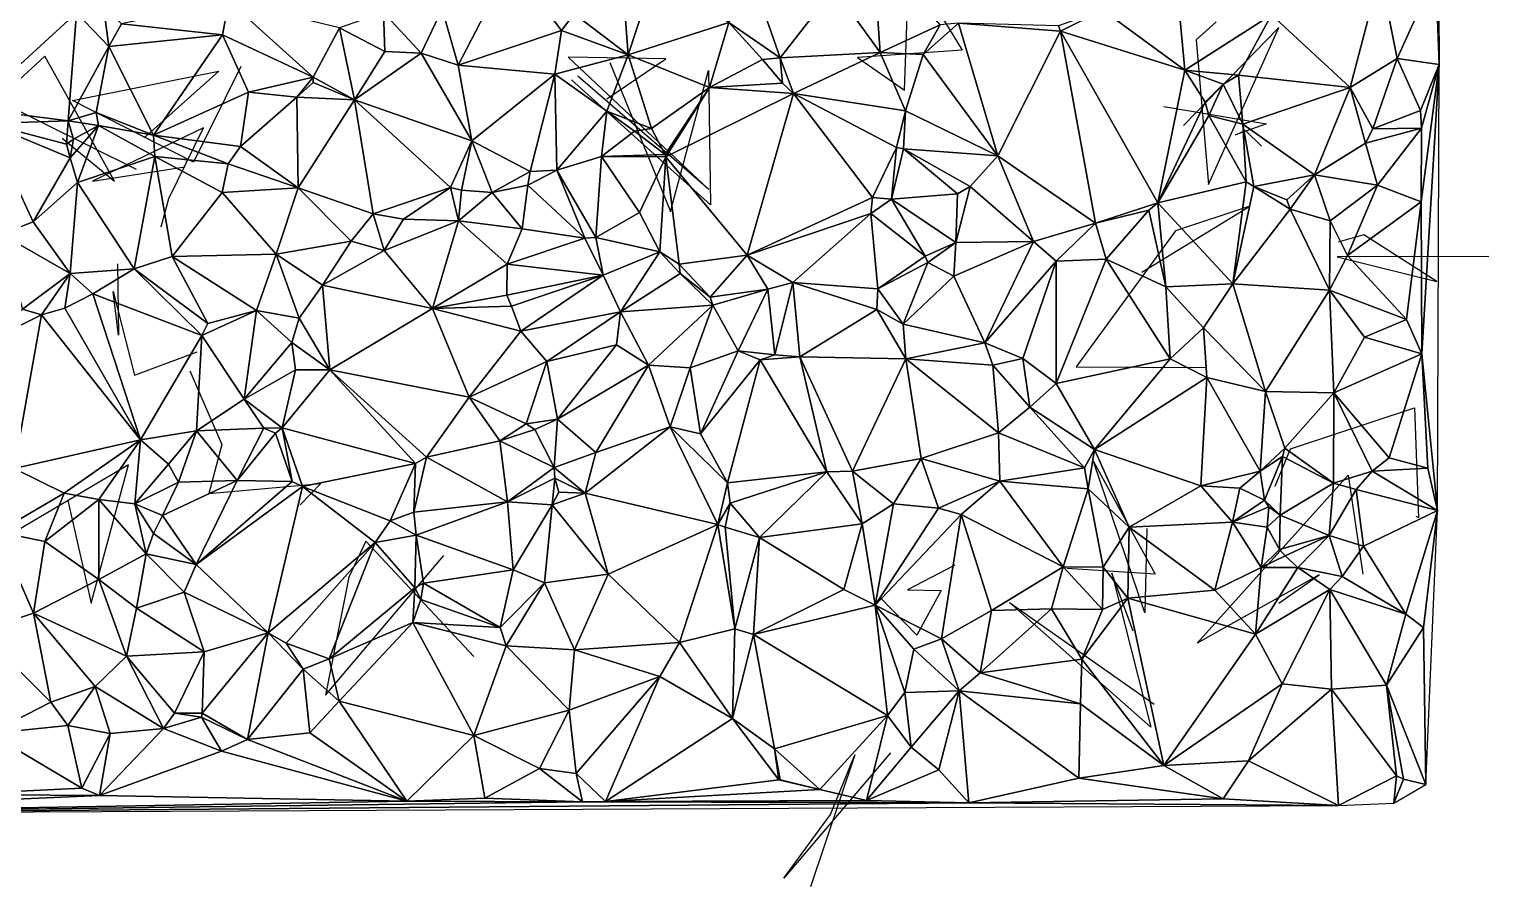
# Model space of a CAD drawing. Header units: metres. Extents: x -15 to 15.8, y -15.8 to 15.6.
# Drawn here: x -0.71 to 15.55, y -15.82 to -6.26 of the extents above; entities that cross this region are included whole.
import ezdxf

# ---------------------------------------------------------------- set-up
doc = ezdxf.new("R2010")
doc.units = ezdxf.units.M
doc.layers.add('CRACKS', color=1, linetype='Continuous')
doc.layers.add('STREET_MESH', color=7, linetype='Continuous')

msp = doc.modelspace()

# ---------------------------------------------------------------- linework, layer by layer
at = {"layer": 'CRACKS'}
for points in [[(9.086, -5.508, 0.1), (9.685, -6.492, 0.1), (8.516, -6.574, 0.1), (9.041, -6.938, 0.1), (9.07, -6.118, 0.1)], [(12.513, -6.176, 0.1), (12.29, -6.377, 0.1), (12.429, -7.99, 0.1), (13.214, -6.241, 0.1), (12.152, -7.332, 0.1)], [(-0.346, -7.471, 0.1), (0.238, -7.953, 0.1), (-0.539, -6.559, 0.1), (-1.072, -7.048, 0.1), (0.479, -7.82, 0.1)], [(5.726, -7.035, 0.1), (6.383, -6.589, 0.1), (5.295, -6.569, 0.1), (6.859, -8.045, 0.1), (5.4, -6.781, 0.1)], [(5.757, -6.628, 0.1), (6.435, -8.29, 0.1), (6.858, -6.719, 0.1), (6.881, -8.216, 0.1), (5.329, -6.822, 0.1)], [(1.644, -6.675, 0.1), (1.119, -7.741, 0.1), (-0.23, -7.053, 0.1), (1.402, -6.727, 0.1), (0.567, -7.469, 0.1)], [(11.931, -7.119, 0.1), (13.074, -7.312, 0.1), (12.729, -7.436, 0.1), (12.843, -7.388, 0.1), (13.021, -7.56, 0.1)], [(0.757, -8.46, 0.1), (0.843, -8.144, 0.1), (1.231, -7.359, 0.1), (-0.008, -7.953, 0.1), (1.021, -7.791, 0.1)], [(11.685, -8.968, 0.1), (12.888, -8.232, 0.1), (12.06, -8.505, 0.1), (10.956, -10.021, 0.1), (12.397, -10.03, 0.1)], [(15.553, -8.792, 0.1), (13.863, -8.797, 0.1), (14.972, -9.071, 0.1), (14.159, -8.549, 0.1), (13.875, -8.632, 0.1)], [(0.27, -8.875, 0.1), (0.282, -9.67, 0.1), (0.222, -9.183, 0.1), (0.459, -10.113, 0.1), (1.158, -9.856, 0.1)], [(1.077, -10.067, 0.1), (1.433, -10.887, 0.1), (1.29, -11.435, 0.1), (2.536, -11.321, 0.1), (2.306, -11.56, 0.1)], [(13.17, -11.35, 0.1), (13.342, -10.935, 0.1), (14.724, -10.48, 0.1), (14.769, -11.705, 0.1), (14.743, -11.69, 0.1)], [(-0.281, -11.511, 0.1), (-0.023, -12.654, 0.1), (0.393, -11.113, 0.1), (-1.528, -12.245, 0.1), (-1.029, -10.982, 0.1)], [(11.74, -11.824, 0.1), (11.719, -12.764, 0.1), (11.149, -11.077, 0.1), (11.835, -12.333, 0.1), (10.852, -12.271, 0.1)], [(13.212, -12.657, 0.1), (13.661, -12.338, 0.1), (12.301, -13.101, 0.1), (13.984, -11.228, 0.1), (14.147, -12.334, 0.1)], [(4.243, -13.249, 0.1), (3.037, -11.964, 0.1), (2.848, -12.367, 0.1), (2.59, -13.68, 0.1), (3.908, -12.123, 0.1)], [(9.603, -12.232, 0.1), (9.076, -12.508, 0.1), (9.45, -12.516, 0.1), (9.179, -13.013, 0.1), (8.775, -12.595, 0.1)], [(11.591, -12.966, 0.1), (11.35, -12.32, 0.1), (11.786, -14.037, 0.1), (10.213, -12.649, 0.1), (11.825, -13.781, 0.1)], [(8.886, -14.325, 0.1), (7.696, -15.721, 0.1), (8.217, -15.012, 0.1), (8.486, -14.346, 0.1), (7.993, -15.817, 0.1)]]:
    msp.add_polyline3d(points, dxfattribs=at)
at = {"layer": 'STREET_MESH'}
for points in [[(14.996, 11.624), (14.936, 4.199), (15, -6.65)], [(14.936, 4.199), (14.91, -1.772), (15, -6.65)], [(14.91, -1.772), (14.963, -5.635), (15, -6.65)], [(12.013, -5.078), (11.25, -6.047), (12.167, -6.716)], [(13.13, -6.099), (12.013, -5.078), (12.167, -6.716)], [(8.771, -6.517), (8.689, -5.342), (8.257, -5.806)], [(9.437, -6.211), (8.689, -5.342), (8.771, -6.517)], [(4.654, -5.526), (3.888, -6.036), (4.067, -6.66)], [(5.22, -6.274), (4.654, -5.526), (4.067, -6.66)], [(5.362, -6.087), (4.654, -5.526), (5.22, -6.274)], [(5.362, -6.087), (5.963, -6.544), (5.889, -5.556)], [(5.963, -6.544), (6.258, -5.637), (5.889, -5.556)], [(7.084, -6.182), (6.258, -5.637), (5.963, -6.544)], [(7.654, -6.577), (7.337, -5.665), (7.084, -6.182)], [(7.337, -5.665), (7.654, -6.577), (8.257, -5.806)], [(13.13, -6.099), (14.007, -6.909), (14.341, -5.63)], [(14.007, -6.909), (14.531, -6.586), (14.341, -5.63)], [(14.341, -5.63), (14.531, -6.586), (14.963, -5.635)], [(14.963, -5.635), (14.531, -6.586), (15, -6.65)], [(7.654, -6.577), (8.771, -6.517), (8.257, -5.806)], [(0.176, -6.45), (0.116, -6.004), (-0.187, -6.077)], [(0.116, -6.004), (0.176, -6.45), (0.316, -6.198)], [(1.511, -5.945), (0.316, -6.198), (1.441, -6.321)], [(2.45, -6.792), (1.511, -5.945), (1.441, -6.321)], [(1.511, -5.945), (2.45, -6.792), (2.746, -6.242)], [(-1.662, -6.212), (-1.352, -7.142), (-0.187, -6.077)], [(-1.352, -7.142), (-0.278, -7.278), (-0.187, -6.077)], [(-0.278, -7.278), (0.176, -6.45), (-0.187, -6.077)], [(3.252, -6.507), (3.235, -6.072), (2.746, -6.242)], [(3.657, -6.524), (3.888, -6.036), (3.235, -6.072)], [(3.657, -6.524), (3.235, -6.072), (3.252, -6.507)], [(3.888, -6.036), (3.657, -6.524), (4.067, -6.66)], [(5.362, -6.087), (5.22, -6.274), (5.963, -6.544)], [(11.25, -6.047), (10.756, -6.222), (10.778, -6.279)], [(11.25, -6.047), (10.778, -6.279), (12.167, -6.716)], [(12.765, -6.772), (13.13, -6.099), (12.167, -6.716)], [(13.13, -6.099), (12.765, -6.772), (14.007, -6.909)], [(0.316, -6.198), (0.176, -6.45), (1.441, -6.321)], [(0.176, -6.45), (0.673, -7.441), (1.441, -6.321)], [(0.673, -7.441), (1.73, -6.961), (1.441, -6.321)], [(1.73, -6.961), (2.45, -6.792), (1.441, -6.321)], [(2.45, -6.792), (2.913, -7.046), (2.746, -6.242)], [(2.913, -7.046), (3.252, -6.507), (2.746, -6.242)], [(5.145, -6.758), (5.22, -6.274), (4.067, -6.66)], [(5.22, -6.274), (5.145, -6.758), (5.963, -6.544)], [(7.084, -6.182), (5.963, -6.544), (6.87, -6.908)], [(7.458, -6.594), (7.084, -6.182), (6.87, -6.908)], [(7.458, -6.594), (7.654, -6.577), (7.084, -6.182)], [(9.437, -6.211), (8.771, -6.517), (9.25, -6.539)], [(10.083, -7.668), (9.642, -6.192), (9.25, -6.539)], [(9.642, -6.192), (9.437, -6.211), (9.25, -6.539)], [(10.756, -6.222), (9.642, -6.192), (10.778, -6.279)], [(9.642, -6.192), (10.083, -7.668), (10.778, -6.279)], [(10.083, -7.668), (11.169, -8.419), (10.778, -6.279)], [(10.778, -6.279), (11.866, -8.194), (12.167, -6.716)], [(11.169, -8.419), (11.866, -8.194), (10.778, -6.279)], [(0.032, -7.186), (0.176, -6.45), (-0.278, -7.278)], [(0.176, -6.45), (0.032, -7.186), (0.673, -7.441)], [(2.913, -7.046), (3.657, -6.524), (3.252, -6.507)], [(3.657, -6.524), (2.913, -7.046), (4.219, -7.503)], [(3.657, -6.524), (4.219, -7.503), (4.067, -6.66)], [(4.219, -7.503), (5.145, -6.758), (4.067, -6.66)], [(5.145, -6.758), (5.724, -7.17), (5.963, -6.544)], [(5.724, -7.17), (6.222, -7.366), (5.963, -6.544)], [(5.963, -6.544), (6.222, -7.366), (6.87, -6.908)], [(7.683, -6.86), (7.458, -6.594), (6.87, -6.908)], [(7.683, -6.86), (7.654, -6.577), (7.458, -6.594)], [(8.771, -6.517), (7.654, -6.577), (7.805, -6.975)], [(7.654, -6.577), (7.683, -6.86), (7.805, -6.975)], [(9.053, -7.167), (8.771, -6.517), (7.805, -6.975)], [(8.771, -6.517), (9.053, -7.167), (9.25, -6.539)], [(9.053, -7.167), (10.083, -7.668), (9.25, -6.539)], [(14.26, -7.367), (14.531, -6.586), (14.007, -6.909)], [(14.531, -6.586), (14.26, -7.367), (14.791, -7.165)], [(14.531, -6.586), (14.791, -7.165), (15, -6.65)], [(14.791, -7.165), (14.802, -7.362), (15, -6.65)], [(14.798, -8.183), (14.805, -9.876), (15, -6.65)], [(14.802, -7.362), (14.798, -8.183), (15, -6.65)], [(14.805, -9.876), (14.981, -11.624), (15, -6.65)], [(2.45, -6.792), (1.73, -6.961), (2.271, -7.015)], [(2.45, -6.853), (2.45, -6.792), (2.271, -7.015)], [(2.45, -6.792), (2.45, -6.853), (2.913, -7.046)], [(4.868, -7.843), (5.145, -6.758), (4.219, -7.503)], [(5.145, -6.758), (4.868, -7.843), (5.167, -7.831)], [(5.724, -7.17), (5.145, -6.758), (5.167, -7.831)], [(11.866, -8.194), (12.39, -7.07), (12.167, -6.716)], [(12.39, -7.07), (12.594, -6.872), (12.167, -6.716)], [(12.594, -6.872), (12.765, -6.772), (12.167, -6.716)], [(12.765, -6.772), (12.594, -6.872), (12.813, -7.318)], [(12.765, -6.772), (12.813, -7.318), (14.007, -6.909)], [(1.642, -7.564), (1.73, -6.961), (0.673, -7.441)], [(1.73, -6.961), (1.642, -7.564), (2.271, -7.015)], [(2.45, -6.853), (2.271, -7.015), (2.913, -7.046)], [(6.222, -7.366), (6.374, -7.655), (6.87, -6.908)], [(6.374, -7.655), (6.382, -7.681), (6.87, -6.908)], [(6.382, -7.681), (7.805, -6.975), (6.87, -6.908)], [(6.382, -7.681), (7.288, -8.776), (7.805, -6.975)], [(7.805, -6.975), (7.683, -6.86), (6.87, -6.908)], [(7.288, -8.776), (8.686, -8.133), (7.805, -6.975)], [(9.053, -7.167), (7.805, -6.975), (8.952, -7.575)], [(7.805, -6.975), (8.686, -8.133), (8.952, -7.575)], [(12.594, -6.872), (12.39, -7.07), (12.433, -7.219)], [(12.813, -7.318), (12.594, -6.872), (12.433, -7.219)], [(12.813, -7.318), (13.611, -7.882), (14.007, -6.909)], [(13.611, -7.882), (14.177, -7.527), (14.007, -6.909)], [(14.177, -7.527), (14.26, -7.367), (14.007, -6.909)], [(-1.352, -7.142), (-1.179, -7.31), (-0.278, -7.278)], [(1.642, -7.564), (2.285, -8.025), (2.271, -7.015)], [(2.271, -7.015), (2.285, -8.025), (2.913, -7.046)], [(2.285, -8.025), (3.12, -8.316), (2.913, -7.046)], [(4.219, -7.503), (2.913, -7.046), (3.981, -8.024)], [(2.913, -7.046), (3.12, -8.316), (3.981, -8.024)], [(12.39, -7.07), (11.866, -8.194), (12.433, -7.219)], [(-1.179, -7.31), (-0.297, -7.54), (-0.278, -7.278)], [(-0.297, -7.54), (-1.179, -7.31), (-0.255, -7.691)], [(-1.179, -7.31), (-0.669, -8.405), (-0.255, -7.691)], [(-0.669, -8.405), (-1.179, -7.31), (-1.023, -8.544)], [(-0.297, -7.54), (-0.218, -7.484), (-0.278, -7.278)], [(0.059, -7.33), (0.032, -7.186), (-0.278, -7.278)], [(-0.218, -7.484), (0.059, -7.33), (-0.278, -7.278)], [(0.032, -7.186), (0.059, -7.33), (0.673, -7.441)], [(5.664, -7.677), (5.724, -7.17), (5.167, -7.831)], [(5.664, -7.677), (6.032, -7.393), (5.724, -7.17)], [(6.032, -7.393), (6.222, -7.366), (5.724, -7.17)], [(9.03, -7.592), (9.053, -7.167), (8.952, -7.575)], [(9.03, -7.592), (10.083, -7.668), (9.053, -7.167)], [(12.433, -7.219), (11.866, -8.194), (12.85, -7.958)], [(12.813, -7.318), (12.433, -7.219), (12.85, -7.958)], [(12.935, -8.012), (12.813, -7.318), (12.85, -7.958)], [(13.611, -7.882), (12.813, -7.318), (12.935, -8.012)], [(14.26, -7.367), (14.802, -7.362), (14.791, -7.165)], [(-0.175, -7.966), (0.059, -7.33), (-0.255, -7.691)], [(0.059, -7.33), (-0.218, -7.484), (-0.255, -7.691)], [(0.686, -7.676), (0.059, -7.33), (-0.175, -7.966)], [(0.059, -7.33), (0.686, -7.676), (0.673, -7.441)], [(1.642, -7.564), (0.673, -7.441), (1.506, -7.76)], [(0.673, -7.441), (0.686, -7.676), (1.506, -7.76)], [(6.374, -7.655), (6.032, -7.393), (5.664, -7.677)], [(6.032, -7.393), (6.374, -7.655), (6.222, -7.366)], [(14.802, -7.362), (14.177, -7.527), (14.311, -7.995)], [(14.26, -7.367), (14.177, -7.527), (14.802, -7.362)], [(14.802, -7.362), (14.311, -7.995), (14.798, -8.183)], [(-0.218, -7.484), (-0.297, -7.54), (-0.255, -7.691)], [(2.285, -8.025), (1.642, -7.564), (1.506, -7.76)], [(4.106, -8.054), (4.219, -7.503), (3.981, -8.024)], [(4.106, -8.054), (4.447, -8.079), (4.219, -7.503)], [(4.447, -8.079), (4.868, -7.843), (4.219, -7.503)], [(8.686, -8.133), (8.896, -8.154), (8.952, -7.575)], [(8.896, -8.154), (9.03, -7.592), (8.952, -7.575)], [(8.896, -8.154), (9.633, -8.094), (9.03, -7.592)], [(10.083, -7.668), (9.03, -7.592), (9.774, -8.012)], [(9.03, -7.592), (9.633, -8.094), (9.774, -8.012)], [(14.177, -7.527), (13.611, -7.882), (14.311, -7.995)], [(-0.669, -8.405), (-0.175, -7.966), (-0.255, -7.691)], [(0.686, -7.676), (-0.175, -7.966), (0.457, -8.929)], [(0.882, -8.792), (0.686, -7.676), (0.457, -8.929)], [(0.686, -7.676), (0.882, -8.792), (1.436, -8.08)], [(1.506, -7.76), (0.686, -7.676), (1.436, -8.08)], [(2.285, -8.025), (1.506, -7.76), (1.436, -8.08)], [(5.603, -8.581), (5.664, -7.677), (5.167, -7.831)], [(5.603, -8.581), (6.09, -8.3), (5.664, -7.677)], [(6.374, -7.655), (5.664, -7.677), (6.382, -7.681)], [(5.664, -7.677), (6.09, -8.3), (6.382, -7.681)], [(6.09, -8.3), (6.316, -8.741), (6.382, -7.681)], [(6.316, -8.741), (6.532, -8.878), (6.382, -7.681)], [(6.532, -8.878), (7.288, -8.776), (6.382, -7.681)], [(10.477, -8.625), (10.083, -7.668), (9.774, -8.012)], [(11.169, -8.419), (10.083, -7.668), (10.477, -8.625)], [(-0.175, -7.966), (-0.669, -8.405), (-0.257, -8.982)], [(-0.175, -7.966), (-0.257, -8.982), (0.457, -8.929)], [(4.843, -7.996), (4.868, -7.843), (4.447, -8.079)], [(4.868, -7.843), (4.843, -7.996), (5.167, -7.831)], [(4.843, -7.996), (5.479, -8.588), (5.167, -7.831)], [(5.479, -8.588), (5.603, -8.581), (5.167, -7.831)], [(12.85, -7.958), (11.866, -8.194), (12.701, -9.095)], [(12.935, -8.012), (12.85, -7.958), (12.701, -9.095)], [(13.301, -8.159), (13.611, -7.882), (12.935, -8.012)], [(13.611, -7.882), (13.301, -8.159), (13.338, -8.265)], [(13.611, -7.882), (13.338, -8.265), (13.785, -8.395)], [(14.311, -7.995), (13.611, -7.882), (13.785, -8.395)], [(0.882, -8.792), (2.04, -8.766), (1.436, -8.08)], [(2.04, -8.766), (2.285, -8.025), (1.436, -8.08)], [(2.285, -8.025), (2.04, -8.766), (2.874, -8.622)], [(3.12, -8.316), (2.285, -8.025), (2.874, -8.622)], [(3.12, -8.316), (3.46, -8.374), (3.981, -8.024)], [(3.46, -8.374), (4.071, -8.395), (3.981, -8.024)], [(4.071, -8.395), (4.106, -8.054), (3.981, -8.024)], [(4.106, -8.054), (4.071, -8.395), (4.447, -8.079)], [(4.447, -8.079), (4.071, -8.395), (4.782, -8.485)], [(4.843, -7.996), (4.447, -8.079), (4.782, -8.485)], [(5.479, -8.588), (4.843, -7.996), (4.782, -8.485)], [(8.686, -8.133), (7.288, -8.776), (8.665, -8.312)], [(8.896, -8.154), (8.686, -8.133), (8.665, -8.312)], [(9.633, -8.094), (8.896, -8.154), (9.612, -8.634)], [(10.477, -8.625), (9.774, -8.012), (9.612, -8.634)], [(9.774, -8.012), (9.633, -8.094), (9.612, -8.634)], [(13.338, -8.265), (12.935, -8.012), (12.701, -9.095)], [(13.301, -8.159), (12.935, -8.012), (13.338, -8.265)], [(13.977, -8.779), (14.311, -7.995), (13.785, -8.395)], [(14.311, -7.995), (13.977, -8.779), (14.798, -8.183)], [(9.27, -8.787), (8.896, -8.154), (8.665, -8.312)], [(8.896, -8.154), (9.27, -8.787), (9.612, -8.634)], [(11.866, -8.194), (11.169, -8.419), (11.764, -8.275)], [(11.764, -8.275), (11.169, -8.419), (11.288, -8.822)], [(11.764, -8.275), (11.288, -8.822), (11.954, -9.131)], [(11.866, -8.194), (11.764, -8.275), (11.954, -9.131)], [(12.701, -9.095), (11.866, -8.194), (11.954, -9.131)], [(13.778, -9.165), (13.338, -8.265), (12.701, -9.095)], [(13.338, -8.265), (13.778, -9.165), (13.785, -8.395)], [(13.977, -8.779), (14.637, -9.493), (14.798, -8.183)], [(14.798, -8.183), (14.637, -9.493), (14.805, -9.876)], [(-0.257, -8.982), (-0.669, -8.405), (-1.023, -8.544)], [(3.242, -8.724), (3.12, -8.316), (2.874, -8.622)], [(3.12, -8.316), (3.242, -8.724), (3.46, -8.374)], [(3.242, -8.724), (4.071, -8.395), (3.46, -8.374)], [(4.071, -8.395), (3.242, -8.724), (3.78, -9.37)], [(4.615, -8.876), (4.071, -8.395), (3.78, -9.37)], [(4.071, -8.395), (4.615, -8.876), (4.782, -8.485)], [(5.603, -8.581), (6.316, -8.741), (6.09, -8.3)], [(8.665, -8.312), (7.288, -8.776), (7.796, -9.083)], [(8.745, -9.151), (8.665, -8.312), (7.796, -9.083)], [(8.745, -9.151), (9.27, -8.787), (8.665, -8.312)], [(11.169, -8.419), (10.477, -8.625), (10.732, -8.843)], [(11.288, -8.822), (11.169, -8.419), (10.732, -8.843)], [(13.778, -9.165), (13.977, -8.779), (13.785, -8.395)], [(-0.257, -8.982), (-1.023, -8.544), (-0.786, -9.377)], [(4.615, -8.876), (5.479, -8.588), (4.782, -8.485)], [(5.682, -9.001), (5.479, -8.588), (4.615, -8.876)], [(5.603, -8.581), (5.479, -8.588), (5.682, -9.001)], [(6.316, -8.741), (5.603, -8.581), (5.682, -9.001)], [(1.821, -9.393), (2.04, -8.766), (0.882, -8.792)], [(1.821, -9.393), (2.296, -9.479), (2.04, -8.766)], [(2.04, -8.766), (2.554, -9.111), (2.874, -8.622)], [(2.296, -9.479), (2.554, -9.111), (2.04, -8.766)], [(2.554, -9.111), (3.242, -8.724), (2.874, -8.622)], [(3.242, -8.724), (2.554, -9.111), (3.78, -9.37)], [(5.877, -9.407), (6.316, -8.741), (5.682, -9.001)], [(6.542, -8.981), (6.316, -8.741), (5.877, -9.407)], [(6.316, -8.741), (6.542, -8.981), (6.532, -8.878)], [(6.875, -9.244), (7.288, -8.776), (6.532, -8.878)], [(7.288, -8.776), (6.875, -9.244), (7.519, -9.156)], [(7.796, -9.083), (7.288, -8.776), (7.519, -9.156)], [(9.27, -8.787), (9.301, -8.858), (9.612, -8.634)], [(9.301, -8.858), (9.591, -9.01), (9.612, -8.634)], [(9.591, -9.01), (10.477, -8.625), (9.612, -8.634)], [(10.477, -8.625), (9.591, -9.01), (9.936, -9.755)], [(10.477, -8.625), (9.936, -9.755), (10.732, -8.843)], [(13.778, -9.165), (14.637, -9.493), (13.977, -8.779)], [(-0.257, -8.982), (-0.002, -9.207), (0.457, -8.929)], [(0.457, -8.929), (-0.002, -9.207), (1.21, -9.673)], [(1.278, -9.54), (0.882, -8.792), (0.457, -8.929)], [(1.278, -9.54), (0.457, -8.929), (1.21, -9.673)], [(1.821, -9.393), (0.882, -8.792), (1.278, -9.54)], [(4.611, -9.224), (4.615, -8.876), (3.78, -9.37)], [(4.611, -9.224), (5.682, -9.001), (4.615, -8.876)], [(6.542, -8.981), (6.875, -9.244), (6.532, -8.878)], [(8.745, -9.151), (9.301, -8.858), (9.27, -8.787)], [(9.301, -8.858), (8.745, -9.151), (9.028, -9.544)], [(9.591, -9.01), (9.301, -8.858), (9.028, -9.544)], [(9.936, -9.755), (10.361, -9.927), (10.732, -8.843)], [(10.361, -9.927), (10.73, -10.206), (10.732, -8.843)], [(10.73, -10.206), (11.288, -8.822), (10.732, -8.843)], [(11.288, -8.822), (10.73, -10.206), (12, -9.932)], [(11.288, -8.822), (12, -9.932), (11.954, -9.131)], [(-0.577, -9.441), (-0.257, -8.982), (-0.786, -9.377)], [(-0.314, -9.366), (-0.257, -8.982), (-0.577, -9.441)], [(-0.314, -9.366), (-0.002, -9.207), (-0.257, -8.982)], [(5.682, -9.001), (4.611, -9.224), (4.663, -9.344)], [(4.764, -9.625), (5.682, -9.001), (4.663, -9.344)], [(4.764, -9.625), (5.877, -9.407), (5.682, -9.001)], [(6.907, -9.334), (6.542, -8.981), (5.877, -9.407)], [(6.542, -8.981), (6.907, -9.334), (6.875, -9.244)], [(7.598, -9.888), (7.796, -9.083), (7.519, -9.156)], [(7.598, -9.888), (7.875, -9.91), (7.796, -9.083)], [(7.875, -9.91), (8.733, -9.382), (7.796, -9.083)], [(8.733, -9.382), (8.745, -9.151), (7.796, -9.083)], [(9.936, -9.755), (9.591, -9.01), (9.028, -9.544)], [(12.701, -9.095), (11.954, -9.131), (12.372, -9.588)], [(13.064, -10.295), (12.701, -9.095), (12.372, -9.588)], [(13.778, -9.165), (12.701, -9.095), (13.064, -10.295)], [(-0.002, -9.207), (-0.314, -9.366), (0.529, -10.835)], [(-0.002, -9.207), (0.529, -10.835), (1.21, -9.673)], [(2.296, -9.479), (2.637, -10.055), (2.554, -9.111)], [(2.554, -9.111), (2.637, -10.055), (3.78, -9.37)], [(4.663, -9.344), (4.611, -9.224), (3.78, -9.37)], [(6.875, -9.244), (6.907, -9.334), (7.519, -9.156)], [(6.907, -9.334), (7.188, -9.843), (7.519, -9.156)], [(7.188, -9.843), (7.598, -9.888), (7.519, -9.156)], [(8.745, -9.151), (8.733, -9.382), (9.028, -9.544)], [(11.954, -9.131), (12, -9.932), (12.372, -9.588)], [(13.826, -10.313), (13.778, -9.165), (13.064, -10.295)], [(13.778, -9.165), (14.167, -9.691), (14.637, -9.493)], [(13.826, -10.313), (14.167, -9.691), (13.778, -9.165)], [(-1.18, -9.744), (-0.577, -9.441), (-0.786, -9.377)], [(-0.314, -9.366), (-0.577, -9.441), (0.529, -10.835)], [(1.821, -9.393), (1.278, -9.54), (1.21, -9.673)], [(1.681, -10.382), (1.821, -9.393), (1.21, -9.673)], [(1.821, -9.393), (1.681, -10.382), (2.215, -9.749)], [(2.296, -9.479), (1.821, -9.393), (2.215, -9.749)], [(2.637, -10.055), (4.19, -10.358), (3.78, -9.37)], [(4.764, -9.625), (4.663, -9.344), (3.78, -9.37)], [(4.19, -10.358), (4.764, -9.625), (3.78, -9.37)], [(5.877, -9.407), (4.764, -9.625), (5.055, -9.963)], [(5.877, -9.407), (5.055, -9.963), (5.832, -9.777)], [(6.19, -10.001), (5.877, -9.407), (5.832, -9.777)], [(6.19, -10.001), (6.907, -9.334), (5.877, -9.407)], [(6.653, -10.031), (6.907, -9.334), (6.19, -10.001)], [(6.907, -9.334), (6.653, -10.031), (7.188, -9.843)], [(9.057, -9.934), (8.733, -9.382), (7.875, -9.91)], [(8.733, -9.382), (9.057, -9.934), (9.028, -9.544)], [(-0.577, -9.441), (-1.18, -9.744), (-0.879, -11.156)], [(-0.577, -9.441), (-0.879, -11.156), (0.529, -10.835)], [(2.637, -10.055), (2.296, -9.479), (2.215, -9.749)], [(9.057, -9.934), (9.936, -9.755), (9.028, -9.544)], [(12, -9.932), (12.41, -10.139), (12.372, -9.588)], [(12.41, -10.139), (13.064, -10.295), (12.372, -9.588)], [(14.637, -9.493), (14.167, -9.691), (14.805, -9.876)], [(1.21, -9.673), (0.529, -10.835), (1.151, -10.734)], [(1.681, -10.382), (1.21, -9.673), (1.151, -10.734)], [(1.681, -10.382), (2.255, -10.056), (2.215, -9.749)], [(2.255, -10.056), (2.637, -10.055), (2.215, -9.749)], [(5.055, -9.963), (4.764, -9.625), (4.19, -10.358)], [(9.936, -9.755), (9.057, -9.934), (10.026, -10.002)], [(9.936, -9.755), (10.026, -10.002), (10.361, -9.927)], [(14.167, -9.691), (13.826, -10.313), (14.805, -9.876)], [(5.055, -9.963), (5.174, -10.606), (5.832, -9.777)], [(5.174, -10.606), (6.19, -10.001), (5.832, -9.777)], [(6.653, -10.031), (6.768, -10.769), (7.188, -9.843)], [(6.768, -10.769), (7.433, -9.944), (7.188, -9.843)], [(7.188, -9.843), (7.433, -9.944), (7.598, -9.888)], [(7.598, -9.888), (7.433, -9.944), (7.875, -9.91)], [(7.875, -9.91), (7.433, -9.944), (8.176, -11.193)], [(8.462, -11.185), (7.875, -9.91), (8.176, -11.193)], [(8.462, -11.185), (9.057, -9.934), (7.875, -9.91)], [(13.826, -10.313), (14.443, -11.035), (14.805, -9.876)], [(14.443, -11.035), (14.873, -11.15), (14.805, -9.876)], [(14.873, -11.15), (14.981, -11.624), (14.805, -9.876)], [(2.105, -10.7), (2.255, -10.056), (1.681, -10.382)], [(2.105, -10.7), (2.637, -10.055), (2.255, -10.056)], [(2.637, -10.055), (2.105, -10.7), (3.591, -11.1)], [(2.637, -10.055), (3.591, -11.1), (3.715, -11.029)], [(2.637, -10.055), (3.715, -11.029), (4.19, -10.358)], [(4.827, -10.655), (5.055, -9.963), (4.19, -10.358)], [(5.055, -9.963), (4.827, -10.655), (5.174, -10.606)], [(5.602, -10.975), (6.19, -10.001), (5.174, -10.606)], [(6.19, -10.001), (5.602, -10.975), (6.43, -10.69)], [(6.653, -10.031), (6.19, -10.001), (6.43, -10.69)], [(6.768, -10.769), (6.653, -10.031), (6.43, -10.69)], [(7.433, -9.944), (6.768, -10.769), (7.067, -11.315)], [(7.433, -9.944), (7.067, -11.315), (8.176, -11.193)], [(9.057, -9.934), (8.462, -11.185), (9.226, -11.044)], [(9.057, -9.934), (9.226, -11.044), (10.09, -10.757)], [(10.026, -10.002), (9.057, -9.934), (10.09, -10.757)], [(10.026, -10.002), (10.439, -10.471), (10.361, -9.927)], [(10.439, -10.471), (10.026, -10.002), (10.09, -10.757)], [(10.439, -10.471), (10.73, -10.206), (10.361, -9.927)], [(10.73, -10.206), (11.158, -10.941), (12, -9.932)], [(11.158, -10.941), (12.41, -10.139), (12, -9.932)], [(10.439, -10.471), (11.158, -10.941), (10.73, -10.206)], [(12.41, -10.139), (11.158, -10.941), (12.342, -11.347)], [(13.005, -11.184), (12.41, -10.139), (12.342, -11.347)], [(12.41, -10.139), (13.005, -11.184), (13.064, -10.295)], [(1.902, -10.704), (1.681, -10.382), (1.151, -10.734)], [(1.902, -10.704), (2.105, -10.7), (1.681, -10.382)], [(4.19, -10.358), (3.715, -11.029), (4.531, -10.847)], [(4.827, -10.655), (4.19, -10.358), (4.531, -10.847)], [(13.064, -10.295), (13.005, -11.184), (13.281, -10.927)], [(13.826, -10.313), (13.064, -10.295), (13.281, -10.927)], [(13.822, -11.319), (13.826, -10.313), (13.281, -10.927)], [(14.251, -11.183), (13.826, -10.313), (13.822, -11.319)], [(13.826, -10.313), (14.251, -11.183), (14.443, -11.035)], [(11.048, -11.148), (10.439, -10.471), (10.09, -10.757)], [(11.048, -11.148), (11.158, -10.941), (10.439, -10.471)], [(0.529, -10.835), (0.841, -11.106), (1.151, -10.734)], [(0.841, -11.106), (0.95, -11.307), (1.151, -10.734)], [(0.95, -11.307), (1.604, -11.288), (1.151, -10.734)], [(1.604, -11.288), (1.902, -10.704), (1.151, -10.734)], [(1.902, -10.704), (1.604, -11.288), (2.031, -10.762)], [(2.105, -10.7), (1.902, -10.704), (2.031, -10.762)], [(2.218, -11.301), (2.105, -10.7), (2.031, -10.762)], [(2.105, -10.7), (2.331, -11.357), (3.591, -11.1)], [(2.105, -10.7), (2.218, -11.301), (2.331, -11.357)], [(4.923, -10.72), (4.827, -10.655), (4.531, -10.847)], [(5.139, -11.142), (4.923, -10.72), (4.531, -10.847)], [(4.827, -10.655), (4.923, -10.72), (5.174, -10.606)], [(4.923, -10.72), (5.139, -11.142), (5.174, -10.606)], [(5.139, -11.142), (5.602, -10.975), (5.174, -10.606)], [(6.96, -11.777), (6.43, -10.69), (5.483, -11.428)], [(6.43, -10.69), (5.602, -10.975), (5.483, -11.428)], [(6.96, -11.777), (7.067, -11.315), (6.43, -10.69)], [(7.067, -11.315), (6.768, -10.769), (6.43, -10.69)], [(0.529, -10.835), (-0.879, -11.156), (-0.323, -11.428)], [(0.062, -11.5), (0.529, -10.835), (-0.323, -11.428)], [(0.062, -11.5), (0.466, -11.55), (0.529, -10.835)], [(0.466, -11.55), (0.841, -11.106), (0.529, -10.835)], [(1.604, -11.288), (2.218, -11.301), (2.031, -10.762)], [(3.715, -11.029), (4.616, -11.525), (4.531, -10.847)], [(4.616, -11.525), (5.139, -11.142), (4.531, -10.847)], [(9.226, -11.044), (10.104, -11.296), (10.09, -10.757)], [(10.104, -11.296), (11.048, -11.148), (10.09, -10.757)], [(3.575, -11.64), (4.616, -11.525), (3.715, -11.029)], [(3.591, -11.1), (3.575, -11.64), (3.715, -11.029)], [(5.602, -10.975), (5.139, -11.142), (5.483, -11.428)], [(8.462, -11.185), (8.919, -11.547), (9.226, -11.044)], [(8.919, -11.547), (9.42, -11.597), (9.226, -11.044)], [(9.226, -11.044), (9.42, -11.597), (10.104, -11.296)], [(11.089, -11.382), (11.158, -10.941), (11.048, -11.148)], [(11.158, -10.941), (11.089, -11.382), (11.543, -11.809)], [(11.158, -10.941), (11.543, -11.809), (12.342, -11.347)], [(13.005, -11.184), (13.253, -11.019), (13.281, -10.927)], [(13.253, -11.019), (13.005, -11.184), (13.052, -11.507)], [(13.229, -11.674), (13.253, -11.019), (13.052, -11.507)], [(13.253, -11.019), (13.229, -11.674), (13.822, -11.319)], [(13.253, -11.019), (13.822, -11.319), (13.281, -10.927)], [(14.251, -11.183), (14.873, -11.15), (14.443, -11.035)], [(-0.323, -11.428), (-0.879, -11.156), (-1.064, -11.86)], [(0.841, -11.106), (0.466, -11.55), (0.95, -11.307)], [(2.331, -11.357), (3.309, -11.739), (3.591, -11.1)], [(3.309, -11.739), (3.575, -11.64), (3.591, -11.1)], [(4.616, -11.525), (5.146, -11.263), (5.139, -11.142)], [(5.139, -11.142), (5.146, -11.263), (5.483, -11.428)], [(7.067, -11.315), (7.097, -11.54), (8.176, -11.193)], [(7.097, -11.54), (7.426, -11.922), (8.176, -11.193)], [(7.426, -11.922), (8.568, -11.773), (8.176, -11.193)], [(8.568, -11.773), (8.462, -11.185), (8.176, -11.193)], [(8.568, -11.773), (8.919, -11.547), (8.462, -11.185)], [(11.089, -11.382), (11.048, -11.148), (10.104, -11.296)], [(12.777, -11.372), (13.005, -11.184), (12.342, -11.347)], [(13.005, -11.184), (12.777, -11.372), (13.052, -11.507)], [(14.073, -11.387), (14.251, -11.183), (13.822, -11.319)], [(14.251, -11.183), (14.073, -11.387), (14.981, -11.624)], [(14.873, -11.15), (14.251, -11.183), (14.981, -11.624)], [(0.466, -11.55), (0.771, -11.677), (0.95, -11.307)], [(0.771, -11.677), (1.604, -11.288), (0.95, -11.307)], [(1.604, -11.288), (0.771, -11.677), (1.147, -12.225)], [(2.218, -11.301), (1.604, -11.288), (1.147, -12.225)], [(2.218, -11.301), (1.147, -12.225), (2.331, -11.357)], [(2.331, -11.357), (1.147, -12.225), (1.95, -12.987)], [(2.331, -11.357), (1.95, -12.987), (3.141, -11.978)], [(3.309, -11.739), (2.331, -11.357), (3.141, -11.978)], [(5.146, -11.263), (4.616, -11.525), (5.115, -11.561)], [(5.188, -11.42), (5.146, -11.263), (5.115, -11.561)], [(5.146, -11.263), (5.188, -11.42), (5.483, -11.428)], [(7.097, -11.54), (7.067, -11.315), (6.96, -11.777)], [(9.42, -11.597), (9.673, -11.667), (10.104, -11.296)], [(10.104, -11.296), (9.673, -11.667), (10.808, -12.251)], [(11.089, -11.382), (10.104, -11.296), (10.808, -12.251)], [(11.256, -12.253), (11.089, -11.382), (10.808, -12.251)], [(11.089, -11.382), (11.256, -12.253), (11.543, -11.809)], [(11.543, -11.809), (12.696, -11.753), (12.342, -11.347)], [(12.696, -11.753), (12.777, -11.372), (12.342, -11.347)], [(12.777, -11.372), (12.696, -11.753), (13.052, -11.507)], [(13.229, -11.674), (13.775, -11.902), (13.822, -11.319)], [(13.775, -11.902), (14.073, -11.387), (13.822, -11.319)], [(-0.539, -11.967), (-0.323, -11.428), (-1.064, -11.86)], [(-0.539, -11.967), (0.062, -11.5), (-0.323, -11.428)], [(0.062, -11.5), (-0.539, -11.967), (0.062, -12.393)], [(0.592, -12.105), (0.062, -11.5), (0.062, -12.393)], [(0.592, -12.105), (0.466, -11.55), (0.062, -11.5)], [(4.616, -11.525), (3.575, -11.64), (3.6, -11.897)], [(4.681, -12.285), (4.616, -11.525), (3.6, -11.897)], [(4.616, -11.525), (4.681, -12.285), (5.115, -11.561)], [(5.188, -11.42), (5.115, -11.561), (5.483, -11.428)], [(5.115, -11.561), (5.739, -12.332), (5.483, -11.428)], [(5.739, -12.332), (6.96, -11.777), (5.483, -11.428)], [(7.097, -11.54), (6.96, -11.777), (7.041, -11.808)], [(7.426, -11.922), (7.097, -11.54), (7.041, -11.808)], [(8.919, -11.547), (8.568, -11.773), (8.716, -12.678)], [(9.42, -11.597), (8.919, -11.547), (8.716, -12.678)], [(12.696, -11.753), (13.102, -11.583), (13.052, -11.507)], [(13.102, -11.583), (13.229, -11.674), (13.052, -11.507)], [(14.073, -11.387), (13.775, -11.902), (14.156, -12.022)], [(14.073, -11.387), (14.156, -12.022), (14.981, -11.624)], [(0.466, -11.55), (0.592, -12.105), (0.671, -11.879)], [(0.771, -11.677), (0.466, -11.55), (0.671, -11.879)], [(1.147, -12.225), (0.771, -11.677), (0.671, -11.879)], [(3.575, -11.64), (3.309, -11.739), (3.6, -11.897)], [(4.681, -12.285), (5.029, -12.429), (5.115, -11.561)], [(5.029, -12.429), (5.739, -12.332), (5.115, -11.561)], [(9.673, -11.667), (9.42, -11.597), (8.716, -12.678)], [(9.454, -13.054), (9.673, -11.667), (8.716, -12.678)], [(10.009, -12.739), (9.673, -11.667), (9.454, -13.054)], [(9.673, -11.667), (10.009, -12.739), (10.808, -12.251)], [(13.082, -11.807), (13.102, -11.583), (12.696, -11.753)], [(13.082, -11.807), (13.229, -11.674), (13.102, -11.583)], [(13.219, -12.056), (13.229, -11.674), (13.082, -11.807)], [(13.219, -12.056), (13.775, -11.902), (13.229, -11.674)], [(14.156, -12.022), (14.629, -12.777), (14.981, -11.624)], [(14.629, -12.777), (14.824, -12.925), (14.981, -11.624)], [(14.981, -11.624), (14.824, -12.925), (14.849, -14.675)], [(-1.265, -12.966), (-0.663, -12.766), (-1.064, -11.86)], [(-0.663, -12.766), (-0.539, -11.967), (-1.064, -11.86)], [(3.6, -11.897), (3.309, -11.739), (3.141, -11.978)], [(6.535, -13.095), (6.96, -11.777), (5.739, -12.332)], [(6.535, -13.095), (7.15, -12.943), (6.96, -11.777)], [(6.96, -11.777), (7.15, -12.943), (7.041, -11.808)], [(7.15, -12.943), (7.426, -11.922), (7.041, -11.808)], [(8.568, -11.773), (7.426, -11.922), (8.367, -12.502)], [(8.568, -11.773), (8.367, -12.502), (8.716, -12.678)], [(11.256, -12.253), (11.529, -12.599), (11.543, -11.809)], [(11.543, -11.809), (11.529, -12.599), (12.501, -12.51)], [(12.696, -11.753), (11.543, -11.809), (12.501, -12.51)], [(13.015, -12.259), (12.696, -11.753), (12.501, -12.51)], [(13.015, -12.259), (13.082, -11.807), (12.696, -11.753)], [(13.219, -12.056), (13.082, -11.807), (13.015, -12.259)], [(-0.539, -11.967), (-0.663, -12.766), (0.062, -12.393)], [(0.592, -12.105), (1.147, -12.225), (0.671, -11.879)], [(1.95, -12.987), (2.152, -13.1), (3.141, -11.978)], [(2.152, -13.1), (2.63, -13.275), (3.141, -11.978)], [(2.63, -13.275), (3.586, -12.484), (3.141, -11.978)], [(3.586, -12.484), (3.6, -11.897), (3.141, -11.978)], [(3.586, -12.484), (3.683, -12.433), (3.6, -11.897)], [(3.683, -12.433), (4.681, -12.285), (3.6, -11.897)], [(7.426, -11.922), (7.15, -12.943), (7.36, -13.004)], [(7.426, -11.922), (7.36, -13.004), (8.367, -12.502)], [(13.284, -12.127), (13.775, -11.902), (13.219, -12.056)], [(13.775, -11.902), (13.284, -12.127), (13.424, -12.258)], [(13.775, -11.902), (13.424, -12.258), (13.918, -12.359)], [(13.775, -11.902), (13.918, -12.359), (14.156, -12.022)], [(13.918, -12.359), (14.629, -12.777), (14.156, -12.022)], [(0.482, -12.712), (0.592, -12.105), (0.062, -12.393)], [(0.592, -12.105), (0.482, -12.712), (1.013, -12.534)], [(1.147, -12.225), (0.592, -12.105), (1.013, -12.534)], [(13.284, -12.127), (13.219, -12.056), (13.015, -12.259)], [(13.424, -12.258), (13.284, -12.127), (13.015, -12.259)], [(1.147, -12.225), (1.013, -12.534), (1.95, -12.987)], [(4.681, -12.285), (3.683, -12.433), (4.534, -12.927)], [(5.029, -12.429), (4.681, -12.285), (4.534, -12.927)], [(5.029, -12.429), (5.365, -13.174), (5.739, -12.332)], [(5.365, -13.174), (6.535, -13.095), (5.739, -12.332)], [(10.009, -12.739), (10.681, -12.718), (10.808, -12.251)], [(10.681, -12.718), (11.247, -12.725), (10.808, -12.251)], [(11.247, -12.725), (11.256, -12.253), (10.808, -12.251)], [(11.256, -12.253), (11.247, -12.725), (11.529, -12.599)], [(12.951, -13), (13.015, -12.259), (12.501, -12.51)], [(13.424, -12.258), (12.951, -13), (13.781, -12.505)], [(13.424, -12.258), (13.015, -12.259), (12.951, -13)], [(13.918, -12.359), (13.424, -12.258), (13.781, -12.505)], [(14.629, -12.777), (13.918, -12.359), (13.781, -12.505)], [(-0.663, -12.766), (0.372, -13.247), (0.062, -12.393)], [(0.372, -13.247), (0.482, -12.712), (0.062, -12.393)], [(3.586, -12.484), (2.63, -13.275), (3.563, -12.871)], [(3.651, -12.616), (3.586, -12.484), (3.563, -12.871)], [(3.651, -12.616), (3.683, -12.433), (3.586, -12.484)], [(3.683, -12.433), (3.651, -12.616), (4.534, -12.927)], [(4.602, -13.131), (5.029, -12.429), (4.534, -12.927)], [(5.365, -13.174), (5.029, -12.429), (4.602, -13.131)], [(8.367, -12.502), (7.36, -13.004), (8.716, -12.678)], [(11.529, -12.599), (12.951, -13), (12.501, -12.51)], [(12.951, -13), (13.248, -13.555), (13.781, -12.505)], [(13.781, -12.505), (13.248, -13.555), (13.8, -13.614)], [(14.411, -13.568), (13.781, -12.505), (13.8, -13.614)], [(14.411, -13.568), (14.629, -12.777), (13.781, -12.505)], [(1.013, -12.534), (0.482, -12.712), (1.238, -13.199)], [(1.95, -12.987), (1.013, -12.534), (1.238, -13.199)], [(3.651, -12.616), (3.563, -12.871), (4.534, -12.927)], [(7.36, -13.004), (8.852, -13.907), (8.716, -12.678)], [(9.454, -13.054), (8.716, -12.678), (9.145, -13.17)], [(8.716, -12.678), (9.044, -13.651), (9.145, -13.17)], [(8.852, -13.907), (9.044, -13.651), (8.716, -12.678)], [(11.247, -12.725), (11.019, -13.28), (11.529, -12.599)], [(11.529, -12.599), (11.019, -13.28), (11.93, -14.465)], [(12.951, -13), (11.529, -12.599), (11.93, -14.465)], [(-0.47, -13.758), (-0.663, -12.766), (-1.265, -12.966)], [(-0.663, -12.766), (-0.47, -13.758), (0.021, -13.585)], [(0.372, -13.247), (-0.663, -12.766), (0.021, -13.585)], [(0.482, -12.712), (0.372, -13.247), (1.238, -13.199)], [(10.009, -12.739), (9.454, -13.054), (9.884, -13.431)], [(9.884, -13.431), (11.019, -13.28), (10.681, -12.718)], [(10.009, -12.739), (9.884, -13.431), (10.681, -12.718)], [(11.019, -13.28), (11.247, -12.725), (10.681, -12.718)], [(14.629, -12.777), (14.411, -13.568), (14.824, -12.925)], [(-0.47, -13.758), (-1.265, -12.966), (-1.154, -14.108)], [(1.215, -13.882), (1.95, -12.987), (1.238, -13.199)], [(1.215, -13.882), (1.72, -14.174), (1.95, -12.987)], [(1.95, -12.987), (1.72, -14.174), (2.34, -13.392)], [(1.95, -12.987), (2.34, -13.392), (2.152, -13.1)], [(3.563, -12.871), (2.63, -13.275), (2.74, -13.747)], [(3.563, -12.871), (2.74, -13.747), (4.242, -14.132)], [(3.563, -12.871), (4.602, -13.131), (4.534, -12.927)], [(4.602, -13.131), (3.563, -12.871), (4.242, -14.132)], [(7.15, -12.943), (6.535, -13.095), (7.125, -13.942)], [(7.36, -13.004), (7.15, -12.943), (7.125, -13.942)], [(7.591, -14.279), (7.36, -13.004), (7.125, -13.942)], [(8.852, -13.907), (7.36, -13.004), (7.591, -14.279)], [(13.248, -13.555), (12.951, -13), (11.93, -14.465)], [(14.824, -12.925), (14.411, -13.568), (14.849, -14.675)], [(2.34, -13.392), (2.63, -13.275), (2.152, -13.1)], [(5.306, -13.85), (4.602, -13.131), (4.242, -14.132)], [(5.306, -13.85), (5.365, -13.174), (4.602, -13.131)], [(5.365, -13.174), (5.306, -13.85), (6.316, -13.473)], [(5.365, -13.174), (6.316, -13.473), (6.535, -13.095)], [(6.535, -13.095), (6.316, -13.473), (7.125, -13.942)], [(9.044, -13.651), (9.652, -13.633), (9.145, -13.17)], [(9.652, -13.633), (9.454, -13.054), (9.145, -13.17)], [(9.884, -13.431), (9.454, -13.054), (9.652, -13.633)], [(0.784, -14.051), (0.372, -13.247), (0.021, -13.585)], [(0.372, -13.247), (0.908, -13.881), (1.238, -13.199)], [(0.784, -14.051), (0.908, -13.881), (0.372, -13.247)], [(0.908, -13.881), (1.215, -13.882), (1.238, -13.199)], [(2.63, -13.275), (2.34, -13.392), (2.74, -13.747)], [(11.004, -13.778), (11.019, -13.28), (9.884, -13.431)], [(11.019, -13.28), (11.004, -13.778), (11.93, -14.465)], [(1.72, -14.174), (2.416, -14.102), (2.34, -13.392)], [(2.34, -13.392), (2.416, -14.102), (2.74, -13.747)], [(5.306, -13.85), (5.383, -14.554), (6.316, -13.473)], [(6.316, -13.473), (5.383, -14.554), (5.708, -14.867)], [(6.316, -13.473), (5.708, -14.867), (7.125, -13.942)], [(11.004, -13.778), (9.884, -13.431), (9.652, -13.633)], [(-0.47, -13.758), (-0.283, -14.02), (0.021, -13.585)], [(-0.283, -14.02), (0.191, -14.107), (0.021, -13.585)], [(0.191, -14.107), (0.784, -14.051), (0.021, -13.585)], [(9.044, -13.651), (8.852, -13.907), (9.117, -14.259)], [(9.044, -13.651), (9.117, -14.259), (9.652, -13.633)], [(9.652, -13.633), (9.117, -14.259), (9.424, -14.512)], [(9.759, -14.88), (9.652, -13.633), (9.424, -14.512)], [(9.652, -13.633), (9.759, -14.88), (10.985, -14.607)], [(11.004, -13.778), (9.652, -13.633), (10.985, -14.607)], [(12.873, -14.413), (13.248, -13.555), (11.93, -14.465)], [(13.248, -13.555), (12.873, -14.413), (13.8, -13.614)], [(12.873, -14.413), (13.877, -14.912), (13.8, -13.614)], [(14.525, -14.581), (14.411, -13.568), (13.8, -13.614)], [(13.877, -14.912), (14.525, -14.581), (13.8, -13.614)], [(14.411, -13.568), (14.603, -14.617), (14.849, -14.675)], [(14.603, -14.617), (14.411, -13.568), (14.525, -14.581)], [(-0.283, -14.02), (-0.47, -13.758), (-1.154, -14.108)], [(2.74, -13.747), (2.416, -14.102), (3.496, -14.863)], [(2.74, -13.747), (3.496, -14.863), (4.242, -14.132)], [(11.93, -14.465), (11.004, -13.778), (10.985, -14.607)], [(1.208, -13.928), (0.908, -13.881), (0.784, -14.051)], [(1.432, -14.305), (1.208, -13.928), (0.784, -14.051)], [(1.208, -13.928), (1.215, -13.882), (0.908, -13.881)], [(1.215, -13.882), (1.208, -13.928), (1.72, -14.174)], [(1.208, -13.928), (1.432, -14.305), (1.72, -14.174)], [(4.974, -14.5), (5.306, -13.85), (4.242, -14.132)], [(5.383, -14.554), (5.306, -13.85), (4.974, -14.5)], [(5.708, -14.867), (7.64, -14.624), (7.125, -13.942)], [(7.64, -14.624), (7.591, -14.279), (7.125, -13.942)], [(8.097, -14.734), (8.852, -13.907), (7.591, -14.279)], [(8.852, -13.907), (8.097, -14.734), (8.617, -14.855)], [(9.117, -14.259), (8.852, -13.907), (8.617, -14.855)], [(-0.126, -14.719), (-1.154, -14.108), (-1.587, -14.789)], [(-0.126, -14.719), (-0.283, -14.02), (-1.154, -14.108)], [(-0.283, -14.02), (-0.126, -14.719), (0.191, -14.107)], [(0.191, -14.107), (-0.126, -14.719), (0.071, -14.798)], [(0.784, -14.051), (0.191, -14.107), (0.071, -14.798)], [(1.432, -14.305), (0.784, -14.051), (0.071, -14.798)], [(2.416, -14.102), (1.72, -14.174), (3.496, -14.863)], [(3.496, -14.863), (4.365, -14.829), (4.242, -14.132)], [(4.365, -14.829), (4.974, -14.5), (4.242, -14.132)], [(1.432, -14.305), (0.071, -14.798), (3.496, -14.863)], [(1.72, -14.174), (1.432, -14.305), (3.496, -14.863)], [(7.64, -14.624), (7.655, -14.623), (7.591, -14.279)], [(7.655, -14.623), (8.097, -14.734), (7.591, -14.279)], [(9.424, -14.512), (9.117, -14.259), (8.617, -14.855)], [(12.594, -14.836), (11.93, -14.465), (10.985, -14.607)], [(12.873, -14.413), (11.93, -14.465), (12.594, -14.836)], [(13.877, -14.912), (12.873, -14.413), (12.594, -14.836)], [(4.974, -14.5), (4.365, -14.829), (5.453, -14.869)], [(5.383, -14.554), (4.974, -14.5), (5.453, -14.869)], [(5.708, -14.867), (5.383, -14.554), (5.453, -14.869)], [(8.097, -14.734), (7.64, -14.624), (5.708, -14.867)], [(8.097, -14.734), (7.655, -14.623), (7.64, -14.624)], [(9.759, -14.88), (9.424, -14.512), (8.617, -14.855)], [(9.759, -14.88), (12.594, -14.836), (10.985, -14.607)], [(13.877, -14.912), (14.495, -14.883), (14.525, -14.581)], [(14.495, -14.883), (14.603, -14.617), (14.525, -14.581)], [(14.603, -14.617), (14.495, -14.883), (14.849, -14.675)], [(-4.501, -14.999), (0.071, -14.798), (-1.587, -14.789)], [(0.071, -14.798), (-4.501, -14.999), (3.496, -14.863)], [(0.071, -14.798), (-0.126, -14.719), (-1.587, -14.789)], [(8.097, -14.734), (5.708, -14.867), (8.617, -14.855)], [(3.496, -14.863), (-4.501, -14.999), (5.453, -14.869)], [(-4.501, -14.999), (9.759, -14.88), (5.453, -14.869)], [(-4.501, -14.999), (13.877, -14.912), (9.759, -14.88)], [(4.365, -14.829), (3.496, -14.863), (5.453, -14.869)], [(9.759, -14.88), (5.708, -14.867), (5.453, -14.869)], [(5.708, -14.867), (9.759, -14.88), (8.617, -14.855)], [(9.759, -14.88), (13.877, -14.912), (12.594, -14.836)]]:
    msp.add_3dface(points, dxfattribs=at)

doc.saveas('drawing.dxf')
